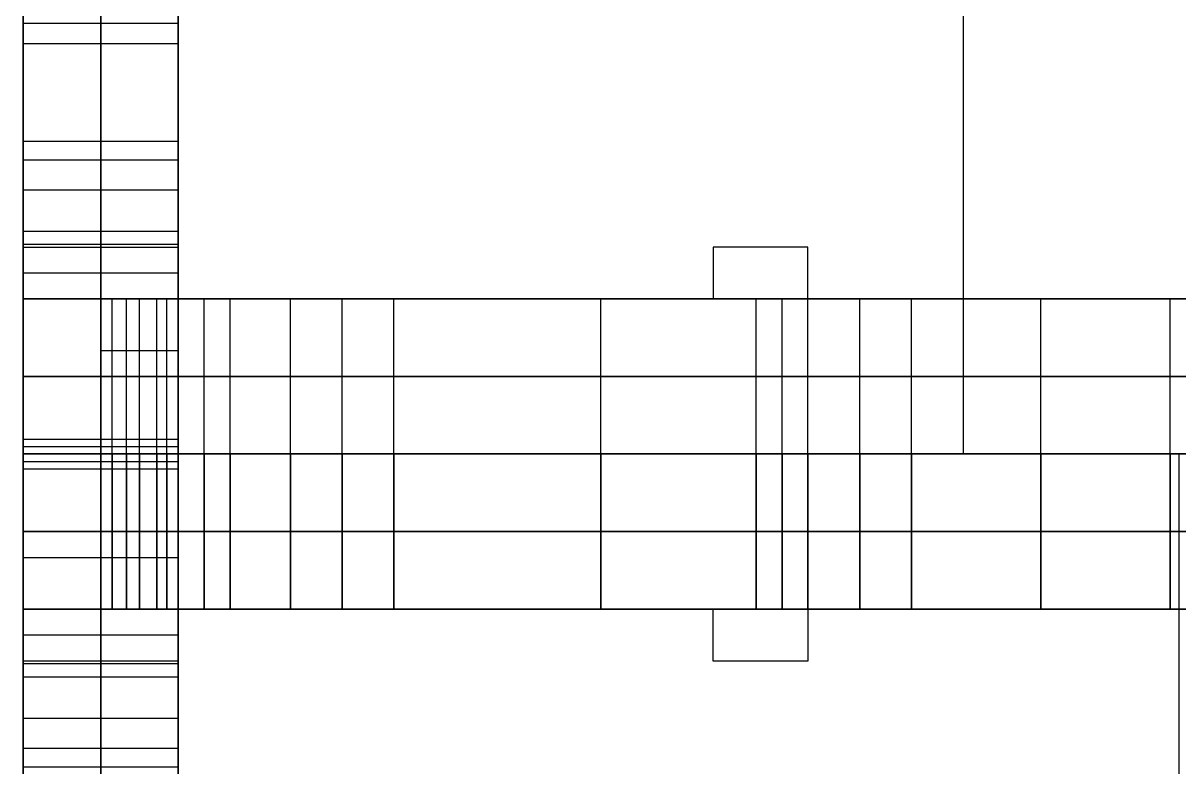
# Model space of a CAD drawing. Extents: x -2580 to -2312, y -43168 to -40231.
# Drawn here: x -2579.5 to -2445.5, y -42335.8 to -42249.5 of the extents above; entities that cross this region are included whole.
import ezdxf

# ---------------------------------------------------------------- set-up
doc = ezdxf.new("R2010")
doc.units = 0
doc.layers.add('ENDS', color=40, linetype='CONTINUOUS')

# ---------------------------------------------------------------- blocks, each defined once
blk = doc.blocks.new('SKYLARK200_END-XXXS-1')
at = {"layer": 'ENDS'}
for p, q in [((-159, -1468.13, 264), (-159, -2068.04, 264)), ((-159, -1468.13, 282), (-159, -2068.04, 282)), ((-250, -2050.08, 282), (-250, -1914.53, 282)), ((-250, -2050.08, 264), (-250, -1914.53, 264)), ((-250, -2050.08, 273), (-250, -1914.53, 273)), ((-268, -2066.31, 170), (-268, -2018.03, 186.9)), ((-268, -2018.03, 186.9), (-250, -2018.03, 186.9)), ((-268, -2018.03, 96.9), (-250, -2018.03, 96.9)), ((-268, -2018.03, 96.9), (-268, -2066.31, 113.8)), ((-259, -2066.31, 170), (-259, -2018.03, 186.9)), ((-259, -2018.03, 96.9), (-259, -2066.31, 113.8)), ((-250, -2066.31, 170), (-250, -2018.03, 186.9)), ((-250, -2018.03, 96.9), (-250, -2066.31, 113.8)), ((-268, -2020.4, 294), (-250, -2020.4, 294)), ((-268, -2020.4, -12), (-250, -2020.4, -12)), ((-268, -2031.72, 286), (-250, -2031.72, 286)), ((-268, -2031.72, -4), (-250, -2031.72, -4)), ((-268, -2033.91, 283.1), (-250, -2033.91, 283.1)), ((-268, -2033.91, -1.1), (-250, -2033.91, -1.1)), ((-268, -2037.37, 282), (-250, -2037.37, 282)), ((-268, -2037.37, 282), (-268, -2050.03, 282)), ((-268, -2050.03, 0), (-268, -2037.37, 0)), ((-268, -2037.37, 0), (-250, -2037.37, 0)), ((-259, -2037.37, 282), (-259, -2050.03, 282)), ((-259, -2050.03, 0), (-259, -2037.37, 0)), ((-250, -2037.37, 282), (-250, -2050.03, 282)), ((-250, -2050.03, 0), (-250, -2037.37, 0)), ((-268, -2042.17, 178.45), (-250, -2042.17, 178.45)), ((-268, -2042.17, 105.35), (-250, -2042.17, 105.35)), ((-268, -2043.7, 282), (-250, -2043.7, 282)), ((-268, -2043.7, 0), (-250, -2043.7, 0)), ((-268, -2050.03, 270), (-268, -2044.03, 270)), ((-268, -2044.03, 270), (-250, -2044.03, 270)), ((-268, -2044.03, 270), (-268, -2044.03, 258)), ((-268, -2044.03, 258), (-250, -2044.03, 258)), ((-268, -2044.03, 258), (-268, -2050.03, 258)), ((-268, -2044.03, 233), (-250, -2044.03, 233)), ((-268, -2044.03, 233), (-268, -2044.03, 221)), ((-268, -2044.03, 221), (-250, -2044.03, 221)), ((-268, -2044.03, 221), (-268, -2050.03, 221)), ((-268, -2050.03, 62.8), (-268, -2044.03, 62.8)), ((-268, -2044.03, 62.8), (-250, -2044.03, 62.8)), ((-268, -2044.03, 62.8), (-268, -2044.03, 50.8)), ((-268, -2044.03, 50.8), (-250, -2044.03, 50.8)), ((-268, -2044.03, 50.8), (-268, -2050.03, 50.8)), ((-268, -2044.03, 25.8), (-250, -2044.03, 25.8)), ((-268, -2044.03, 25.8), (-268, -2044.03, 13.8)), ((-268, -2044.03, 13.8), (-250, -2044.03, 13.8)), ((-268, -2044.03, 13.8), (-268, -2050.03, 13.8)), ((-268, -2050.03, 25.8), (-268, -2044.03, 25.8)), ((-268, -2050.03, 233), (-268, -2044.03, 233)), ((-268, -2044.03, 264), (-250, -2044.03, 264)), ((-268, -2044.03, 227), (-250, -2044.03, 227)), ((-268, -2044.03, 56.8), (-250, -2044.03, 56.8)), ((-268, -2044.03, 19.8), (-250, -2044.03, 19.8)), ((-259, -2050.03, 270), (-259, -2044.03, 270)), ((-259, -2044.03, 270), (-259, -2044.03, 258)), ((-259, -2044.03, 233), (-259, -2044.03, 221)), ((-259, -2044.03, 221), (-259, -2050.03, 221)), ((-259, -2050.03, 62.8), (-259, -2044.03, 62.8)), ((-259, -2044.03, 62.8), (-259, -2044.03, 50.8)), ((-259, -2044.03, 25.8), (-259, -2044.03, 13.8)), ((-259, -2044.03, 13.8), (-259, -2050.03, 13.8)), ((-259, -2044.03, 50.8), (-259, -2068.03, 50.8)), ((-259, -2068.03, 25.8), (-259, -2044.03, 25.8)), ((-259, -2044.03, 258), (-259, -2068.03, 258)), ((-259, -2050.03, 233), (-259, -2044.03, 233)), ((-250, -2050.03, 270), (-250, -2044.03, 270)), ((-250, -2044.03, 270), (-250, -2044.03, 258)), ((-250, -2044.03, 258), (-250, -2068.03, 258)), ((-250, -2068.03, 233), (-250, -2044.03, 233)), ((-250, -2044.03, 233), (-250, -2044.03, 221)), ((-250, -2044.03, 221), (-250, -2050.03, 221)), ((-250, -2050.03, 62.8), (-250, -2044.03, 62.8)), ((-250, -2044.03, 62.8), (-250, -2044.03, 50.8)), ((-250, -2044.03, 50.8), (-250, -2068.03, 50.8)), ((-250, -2068.03, 25.8), (-250, -2044.03, 25.8)), ((-250, -2044.03, 25.8), (-250, -2044.03, 13.8)), ((-250, -2044.03, 13.8), (-250, -2050.03, 13.8)), ((-177, -2044.03, 282), (-188, -2044.02, 282)), ((-188, -2044.02, 282), (-188, -2044.02, 264)), ((-177, -2044.03, 264), (-188, -2044.02, 264)), ((-188, -2044.02, 282), (-188, -2050.02, 282)), ((-188, -2044.02, 264), (-188, -2050.02, 264)), ((-177, -2044.03, 273), (-188, -2044.02, 273)), ((-188, -2044.02, 273), (-188, -2050.02, 273)), ((-182.5, -2044.03, 282), (-182.5, -2044.03, 264)), ((-177, -2068.03, 282), (-177, -2044.03, 282)), ((-177, -2044.03, 282), (-177, -2044.03, 264)), ((-177, -2068.03, 264), (-177, -2044.03, 264)), ((-177, -2068.03, 273), (-177, -2044.03, 273)), ((-268, -2047.03, 270), (-250, -2047.03, 270)), ((-268, -2047.03, 221), (-250, -2047.03, 221)), ((-268, -2047.03, 62.8), (-250, -2047.03, 62.8)), ((-268, -2047.03, 13.8), (-250, -2047.03, 13.8)), ((-188, -2047.02, 282), (-188, -2047.02, 264)), ((-268, -2050.03, 282), (-250, -2050.03, 282)), ((-268, -2050.03, 282), (-268, -2050.03, 270)), ((-268, -2050.03, 270), (-250, -2050.03, 270)), ((-268, -2050.03, 221), (-250, -2050.03, 221)), ((-268, -2050.03, 221), (-268, -2050.03, 220)), ((-268, -2050.03, 220), (-250, -2050.03, 220)), ((-268, -2050.03, 220), (-268, -2068.03, 220)), ((-268, -2068.03, 63.8), (-268, -2050.03, 63.8)), ((-268, -2050.03, 63.8), (-250, -2050.03, 63.8)), ((-268, -2050.03, 63.8), (-268, -2050.03, 62.8)), ((-268, -2050.03, 62.8), (-250, -2050.03, 62.8)), ((-268, -2050.03, 13.8), (-250, -2050.03, 13.8)), ((-268, -2050.03, 13.8), (-268, -2050.03, 0)), ((-268, -2050.03, 0), (-250, -2050.03, 0)), ((-259, -2050.03, 50.8), (-268, -2050.03, 50.8)), ((-268, -2050.03, 25.8), (-259, -2050.03, 25.8)), ((-268, -2050.03, 25.8), (-268, -2050.03, 50.8)), ((-268, -2050.03, 233), (-268, -2050.03, 258)), ((-268, -2050.03, 233), (-259, -2050.03, 233)), ((-259, -2050.03, 258), (-268, -2050.03, 258)), ((-268, -2050.03, 276), (-250, -2050.03, 276)), ((-268, -2050.03, 220.5), (-250, -2050.03, 220.5)), ((-268, -2050.03, 63.3), (-250, -2050.03, 63.3)), ((-268, -2050.03, 6.9), (-250, -2050.03, 6.9)), ((-268, -2050.03, 38.3), (-259, -2050.03, 38.3)), ((-268, -2050.03, 245.5), (-259, -2050.03, 245.5)), ((-268, -2050.03, 233), (-250, -2050.03, 233)), ((-268, -2068.03, 0), (-268, -2050.03, 0)), ((-237, -2050.03, 0), (-268, -2050.03, 0)), ((-268, -2068.03, 62.9), (-268, -2050.03, 62.9)), ((-268, -2050.03, 0), (-268, -2050.03, 62.9)), ((-268, -2050.03, 62.9), (-244, -2050.03, 62.9)), ((-268, -2068.03, 219.1), (-268, -2050.03, 219.1)), ((-244, -2050.03, 219.1), (-268, -2050.03, 219.1)), ((-268, -2068.03, 282), (-268, -2050.03, 282)), ((-268, -2050.03, 219.1), (-268, -2050.03, 282)), ((-268, -2050.03, 282), (-237, -2050.03, 282)), ((-268, -2068.03, 31.45), (-268, -2050.03, 31.45)), ((-268, -2068.03, 250.55), (-268, -2050.03, 250.55)), ((-263.5, -2050.03, 25.8), (-263.5, -2050.03, 50.8)), ((-263.5, -2050.03, 233), (-263.5, -2050.03, 258)), ((-259, -2050.03, 50.8), (-259, -2050.03, 25.8)), ((-259, -2068.03, 50.8), (-259, -2050.03, 50.8)), ((-259, -2050.03, 25.8), (-259, -2068.03, 25.8)), ((-259, -2050.03, 258), (-259, -2050.03, 233)), ((-259, -2068.03, 258), (-259, -2050.03, 258)), ((-259, -2050.03, 233), (-259, -2068.03, 233)), ((-259, -2050.03, 282), (-259, -2050.03, 270)), ((-259, -2050.03, 221), (-259, -2050.03, 220)), ((-259, -2050.03, 220), (-259, -2068.03, 220)), ((-259, -2068.03, 63.8), (-259, -2050.03, 63.8)), ((-259, -2050.03, 63.8), (-259, -2050.03, 62.8)), ((-259, -2050.03, 13.8), (-259, -2050.03, 0)), ((-259, -2050.03, 38.3), (-259, -2068.03, 38.3)), ((-259, -2050.03, 25.8), (-250, -2050.03, 25.8)), ((-259, -2050.03, 245.5), (-259, -2068.03, 245.5)), ((-259, -2050.03, 258), (-250, -2050.03, 258)), ((-259, -2068.03, 257.1), (-259, -2050.03, 257.1)), ((-259, -2068.03, 232.1), (-259, -2050.03, 232.1)), ((-259, -2050.03, 257.1), (-259, -2050.03, 232.1)), ((-259, -2068.03, 49.9), (-259, -2050.03, 49.9)), ((-259, -2068.03, 24.9), (-259, -2050.03, 24.9)), ((-259, -2050.03, 49.9), (-259, -2050.03, 24.9)), ((-259, -2068.03, 244.6), (-259, -2050.03, 244.6)), ((-259, -2068.03, 37.4), (-259, -2050.03, 37.4)), ((-257.68, -2068.03, 260.28), (-257.68, -2050.03, 260.28)), ((-257.68, -2068.03, 228.92), (-257.68, -2050.03, 228.92)), ((-257.68, -2068.03, 53.08), (-257.68, -2050.03, 53.08)), ((-257.68, -2068.03, 21.72), (-257.68, -2050.03, 21.72)), ((-256, -2068.03, 219.1), (-256, -2050.03, 219.1)), ((-254.5, -2068.03, 261.6), (-254.5, -2050.03, 261.6)), ((-254.5, -2068.03, 227.6), (-254.5, -2050.03, 227.6)), ((-254.5, -2068.03, 54.4), (-254.5, -2050.03, 54.4)), ((-254.5, -2068.03, 20.4), (-254.5, -2050.03, 20.4)), ((-252.5, -2068.03, 0), (-252.5, -2050.03, 0)), ((-252.5, -2068.03, 282), (-252.5, -2050.03, 282)), ((-251.32, -2068.03, 260.28), (-251.32, -2050.03, 260.28)), ((-251.32, -2068.03, 228.92), (-251.32, -2050.03, 228.92)), ((-251.32, -2068.03, 53.08), (-251.32, -2050.03, 53.08)), ((-251.32, -2068.03, 21.72), (-251.32, -2050.03, 21.72)), ((-188, -2050.02, 282), (-250, -2050.08, 282)), ((-188, -2050.02, 264), (-250, -2050.08, 264)), ((-188, -2050.02, 273), (-250, -2050.08, 273)), ((-250, -2050.03, 282), (-250, -2050.03, 270)), ((-250, -2050.03, 221), (-250, -2050.03, 220)), ((-250, -2050.03, 220), (-250, -2068.03, 220)), ((-250, -2068.03, 63.8), (-250, -2050.03, 63.8)), ((-250, -2050.03, 63.8), (-250, -2050.03, 62.8)), ((-250, -2050.03, 13.8), (-250, -2050.03, 0)), ((-250, -2068.03, 74.9), (-250, -2050.03, 74.9)), ((-244, -2050.03, 74.9), (-250, -2050.03, 74.9)), ((-250, -2068.03, 207.1), (-250, -2050.03, 207.1)), ((-250, -2050.03, 74.9), (-250, -2050.03, 207.1)), ((-250, -2050.03, 207.1), (-244, -2050.03, 207.1)), ((-250, -2068.03, 257.1), (-250, -2050.03, 257.1)), ((-250, -2068.03, 232.1), (-250, -2050.03, 232.1)), ((-250, -2050.03, 232.1), (-250, -2050.03, 257.1)), ((-250, -2068.03, 49.9), (-250, -2050.03, 49.9)), ((-250, -2050.03, 24.9), (-250, -2050.03, 49.9)), ((-250, -2068.03, 24.9), (-250, -2050.03, 24.9)), ((-250, -2068.03, 62.9), (-250, -2050.03, 62.9)), ((-250, -2068.03, 141), (-250, -2050.03, 141)), ((-250, -2068.03, 244.6), (-250, -2050.03, 244.6)), ((-250, -2068.03, 37.4), (-250, -2050.03, 37.4)), ((-250, -2050.03, 141), (-50, -2050.03, 141)), ((-250, -2050.08, 282), (-250, -2050.08, 264)), ((-247, -2068.03, 74.9), (-247, -2050.03, 74.9)), ((-247, -2068.03, 207.1), (-247, -2050.03, 207.1)), ((-244, -2068.03, 62.9), (-244, -2050.03, 62.9)), ((-244, -2068.03, 74.9), (-244, -2050.03, 74.9)), ((-244, -2050.03, 62.9), (-244, -2050.03, 74.9)), ((-244, -2068.03, 207.1), (-244, -2050.03, 207.1)), ((-244, -2068.03, 219.1), (-244, -2050.03, 219.1)), ((-244, -2050.03, 207.1), (-244, -2050.03, 219.1)), ((-244, -2068.03, 68.9), (-244, -2050.03, 68.9)), ((-244, -2068.03, 213.1), (-244, -2050.03, 213.1)), ((-237, -2068.03, 6), (-237, -2050.03, 6)), ((-225, -2050.03, 6), (-237, -2050.03, 6)), ((-237, -2068.03, 0), (-237, -2050.03, 0)), ((-237, -2050.03, 6), (-237, -2050.03, 0)), ((-237, -2068.03, 282), (-237, -2050.03, 282)), ((-237, -2068.03, 276), (-237, -2050.03, 276)), ((-237, -2050.03, 282), (-237, -2050.03, 276)), ((-237, -2050.03, 276), (-225, -2050.03, 276)), ((-237, -2068.03, 3), (-237, -2050.03, 3)), ((-237, -2068.03, 279), (-237, -2050.03, 279)), ((-231, -2068.03, 6), (-231, -2050.03, 6)), ((-231, -2068.03, 276), (-231, -2050.03, 276)), ((-225, -2068.03, -18), (-225, -2050.03, -18)), ((-177, -2050.03, -18), (-225, -2050.03, -18)), ((-225, -2068.03, 6), (-225, -2050.03, 6)), ((-225, -2050.03, -18), (-225, -2050.03, 6)), ((-225, -2068.03, 276), (-225, -2050.03, 276)), ((-225, -2068.03, 300), (-225, -2050.03, 300)), ((-225, -2050.03, 276), (-225, -2050.03, 300)), ((-225, -2050.03, 300), (-177, -2050.03, 300)), ((-225, -2068.03, 0), (-225, -2050.03, 0)), ((-225, -2068.03, 282), (-225, -2050.03, 282)), ((-219, -2050.05, 282), (-219, -2050.05, 264)), ((-201, -2068.03, -18), (-201, -2050.03, -18)), ((-201, -2068.03, 300), (-201, -2050.03, 300)), ((-188, -2050.02, 282), (-188, -2050.02, 264)), ((-183, -2068.03, 140), (-183, -2050.03, 140)), ((-117, -2050.03, 140), (-183, -2050.03, 140)), ((-183, -2068.03, 128), (-183, -2050.03, 128)), ((-183, -2050.03, 140), (-183, -2050.03, 128)), ((-183, -2050.03, 128), (-177, -2050.03, 128)), ((-183, -2068.03, 134), (-183, -2050.03, 134)), ((-180, -2068.03, 128), (-180, -2050.03, 128)), ((-177, -2068.03, 128), (-177, -2050.03, 128)), ((-177, -2068.03, -18), (-177, -2050.03, -18)), ((-177, -2050.03, 128), (-177, -2050.03, -18)), ((-177, -2068.03, 300), (-177, -2050.03, 300)), ((-177, -2068.03, 258), (-177, -2050.03, 258)), ((-177, -2050.03, 300), (-177, -2050.03, 258)), ((-177, -2050.03, 258), (-165, -2050.03, 258)), ((-177, -2068.03, 140), (-177, -2050.03, 140)), ((-177, -2068.03, 55), (-177, -2050.03, 55)), ((-177, -2068.03, 264), (-177, -2050.03, 264)), ((-171, -2068.03, 258), (-171, -2050.03, 258)), ((-165, -2068.03, 258), (-165, -2050.03, 258)), ((-165, -2068.03, 264), (-165, -2050.03, 264)), ((-165, -2050.03, 258), (-165, -2050.03, 264)), ((-165, -2050.03, 264), (-135, -2050.03, 264)), ((-165, -2068.03, 261), (-165, -2050.03, 261)), ((-150, -2068.03, 264), (-150, -2050.03, 264)), ((-135, -2068.03, 264), (-135, -2050.03, 264)), ((-135, -2068.03, 258), (-135, -2050.03, 258)), ((-135, -2050.03, 264), (-135, -2050.03, 258)), ((-135, -2050.03, 258), (-123, -2050.03, 258)), ((-135, -2068.03, 261), (-135, -2050.03, 261)), ((-259, -2056.03, 50.8), (-250, -2056.03, 50.8)), ((-177, -2056.03, 282), (-177, -2056.03, 264)), ((-268, -2059.03, 220), (-250, -2059.03, 220)), ((-268, -2059.03, 63.8), (-250, -2059.03, 63.8)), ((-237, -2059.03, 0), (-268, -2059.03, 0)), ((-268, -2059.03, 0), (-268, -2059.03, 62.9)), ((-268, -2059.03, 62.9), (-244, -2059.03, 62.9)), ((-244, -2059.03, 219.1), (-268, -2059.03, 219.1)), ((-268, -2059.03, 219.1), (-268, -2059.03, 282)), ((-268, -2059.03, 282), (-237, -2059.03, 282)), ((-259, -2059.03, 25.8), (-259, -2059.03, 50.8)), ((-259, -2059.03, 233), (-259, -2059.03, 258)), ((-259, -2059.03, 257.1), (-259, -2059.03, 232.1)), ((-259, -2059.03, 49.9), (-259, -2059.03, 24.9)), ((-244, -2059.03, 74.9), (-250, -2059.03, 74.9)), ((-250, -2059.03, 74.9), (-250, -2059.03, 207.1)), ((-250, -2059.03, 207.1), (-244, -2059.03, 207.1)), ((-250, -2059.03, 232.1), (-250, -2059.03, 257.1)), ((-250, -2059.03, 24.9), (-250, -2059.03, 49.9)), ((-244, -2059.03, 62.9), (-244, -2059.03, 74.9)), ((-244, -2059.03, 207.1), (-244, -2059.03, 219.1)), ((-225, -2059.03, 6), (-237, -2059.03, 6)), ((-237, -2059.03, 6), (-237, -2059.03, 0)), ((-237, -2059.03, 282), (-237, -2059.03, 276)), ((-237, -2059.03, 276), (-225, -2059.03, 276)), ((-177, -2059.03, -18), (-225, -2059.03, -18)), ((-225, -2059.03, -18), (-225, -2059.03, 6)), ((-225, -2059.03, 276), (-225, -2059.03, 300)), ((-225, -2059.03, 300), (-177, -2059.03, 300)), ((-117, -2059.03, 140), (-183, -2059.03, 140)), ((-183, -2059.03, 140), (-183, -2059.03, 128)), ((-183, -2059.03, 128), (-177, -2059.03, 128)), ((-177, -2059.03, 128), (-177, -2059.03, -18)), ((-177, -2059.03, 300), (-177, -2059.03, 258)), ((-177, -2059.03, 258), (-165, -2059.03, 258)), ((-165, -2059.03, 258), (-165, -2059.03, 264)), ((-165, -2059.03, 264), (-135, -2059.03, 264)), ((-135, -2059.03, 264), (-135, -2059.03, 258)), ((-135, -2059.03, 258), (-123, -2059.03, 258)), ((-268, -2066.31, 170), (-250, -2066.31, 170)), ((-268, -2066.31, 113.8), (-250, -2066.31, 113.8)), ((-268, -2067.16, 169.81), (-250, -2067.16, 169.81)), ((-268, -2067.16, 113.99), (-250, -2067.16, 113.99)), ((-268, -2086.03, 0), (-268, -2068.03, 0)), ((-237, -2068.03, 0), (-268, -2068.03, 0)), ((-268, -2086.03, 62.9), (-268, -2068.03, 62.9)), ((-268, -2068.03, 0), (-268, -2068.03, 62.9)), ((-268, -2068.03, 62.9), (-244, -2068.03, 62.9)), ((-268, -2086.03, 219.1), (-268, -2068.03, 219.1)), ((-244, -2068.03, 219.1), (-268, -2068.03, 219.1)), ((-268, -2086.03, 282), (-268, -2068.03, 282)), ((-268, -2068.03, 219.1), (-268, -2068.03, 282)), ((-268, -2068.03, 282), (-237, -2068.03, 282)), ((-268, -2086.03, 31.45), (-268, -2068.03, 31.45)), ((-268, -2086.03, 250.55), (-268, -2068.03, 250.55)), ((-268, -2068.03, 220), (-250, -2068.03, 220)), ((-268, -2068.03, 220), (-268, -2068.03, 169.75)), ((-268, -2068.03, 169.75), (-250, -2068.03, 169.75)), ((-268, -2068.03, 114.05), (-250, -2068.03, 114.05)), ((-268, -2068.03, 114.05), (-268, -2068.03, 63.8)), ((-268, -2068.03, 63.8), (-250, -2068.03, 63.8)), ((-268, -2068.03, 170), (-250, -2068.03, 170)), ((-268, -2068.03, 113.8), (-250, -2068.03, 113.8)), ((-237, -2068.03, 0), (-268, -2068.03, 0)), ((-268, -2068.03, 0), (-268, -2068.03, 62.9)), ((-268, -2068.03, 62.9), (-244, -2068.03, 62.9)), ((-244, -2068.03, 219.1), (-268, -2068.03, 219.1)), ((-268, -2068.03, 219.1), (-268, -2068.03, 282)), ((-268, -2068.03, 282), (-237, -2068.03, 282)), ((-268, -2068.03, 169.75), (-268, -2068.03, 220)), ((-268, -2068.03, 220), (-250, -2068.03, 220)), ((-268, -2068.03, 169.75), (-250, -2068.03, 169.75)), ((-268, -2068.03, 220), (-268, -2092.03, 220)), ((-268, -2092.03, 63.8), (-268, -2068.03, 63.8)), ((-268, -2068.03, 63.8), (-250, -2068.03, 63.8)), ((-268, -2068.03, 63.8), (-268, -2068.03, 114.05)), ((-268, -2068.03, 114.05), (-250, -2068.03, 114.05)), ((-268, -2068.03, 194.87), (-250, -2068.03, 194.87)), ((-268, -2068.03, 88.92), (-250, -2068.03, 88.92)), ((-237, -2068.03, 0), (-268, -2068.03, 0)), ((-268, -2068.03, 0), (-268, -2086.03, 0)), ((-268, -2068.03, 0), (-268, -2068.03, 62.9)), ((-268, -2068.03, 62.9), (-268, -2086.03, 62.9)), ((-268, -2068.03, 62.9), (-244, -2068.03, 62.9)), ((-244, -2068.03, 219.1), (-268, -2068.03, 219.1)), ((-268, -2068.03, 219.1), (-268, -2086.03, 219.1)), ((-268, -2068.03, 219.1), (-268, -2068.03, 282)), ((-268, -2068.03, 282), (-268, -2086.03, 282)), ((-268, -2068.03, 282), (-237, -2068.03, 282)), ((-268, -2068.03, 31.45), (-268, -2086.03, 31.45)), ((-268, -2068.03, 250.55), (-268, -2086.03, 250.55)), ((-268, -2068.9, 113.99), (-250, -2068.9, 113.99)), ((-268, -2068.9, 169.81), (-250, -2068.9, 169.81)), ((-259, -2086.03, 257.1), (-259, -2068.03, 257.1)), ((-259, -2086.03, 232.1), (-259, -2068.03, 232.1)), ((-259, -2068.03, 257.1), (-259, -2068.03, 232.1)), ((-259, -2086.03, 49.9), (-259, -2068.03, 49.9)), ((-259, -2086.03, 24.9), (-259, -2068.03, 24.9)), ((-259, -2068.03, 49.9), (-259, -2068.03, 24.9)), ((-259, -2086.03, 244.6), (-259, -2068.03, 244.6)), ((-259, -2086.03, 37.4), (-259, -2068.03, 37.4)), ((-259, -2068.03, 25.8), (-259, -2068.03, 50.8)), ((-259, -2068.03, 50.8), (-250, -2068.03, 50.8)), ((-259, -2068.03, 25.8), (-250, -2068.03, 25.8)), ((-259, -2068.03, 233), (-259, -2068.03, 258)), ((-259, -2068.03, 258), (-250, -2068.03, 258)), ((-259, -2068.03, 233), (-250, -2068.03, 233)), ((-259, -2068.03, 220), (-259, -2068.03, 169.75)), ((-259, -2068.03, 114.05), (-259, -2068.03, 63.8)), ((-259, -2068.03, 50.8), (-259, -2068.03, 25.8)), ((-259, -2068.03, 38.3), (-250, -2068.03, 38.3)), ((-259, -2068.03, 245.5), (-250, -2068.03, 245.5)), ((-259, -2068.03, 257.1), (-259, -2068.03, 232.1)), ((-259, -2068.03, 49.9), (-259, -2068.03, 24.9)), ((-259, -2068.03, 258), (-259, -2068.03, 233)), ((-259, -2068.03, 233), (-259, -2086.03, 233)), ((-259, -2086.03, 258), (-259, -2068.03, 258)), ((-259, -2068.03, 233), (-250, -2068.03, 233)), ((-259, -2068.03, 258), (-250, -2068.03, 258)), ((-259, -2068.03, 50.8), (-259, -2068.03, 25.8)), ((-259, -2068.03, 25.8), (-259, -2086.03, 25.8)), ((-259, -2086.03, 50.8), (-259, -2068.03, 50.8)), ((-259, -2068.03, 25.8), (-250, -2068.03, 25.8)), ((-259, -2068.03, 50.8), (-250, -2068.03, 50.8)), ((-259, -2068.03, 169.75), (-259, -2068.03, 220)), ((-259, -2068.03, 220), (-259, -2092.03, 220)), ((-259, -2068.03, 258), (-259, -2092.03, 258)), ((-259, -2068.03, 50.8), (-259, -2092.03, 50.8)), ((-259, -2092.03, 63.8), (-259, -2068.03, 63.8)), ((-259, -2068.03, 63.8), (-259, -2068.03, 114.05)), ((-259, -2068.03, 245.5), (-259, -2086.03, 245.5)), ((-259, -2092.03, 233), (-259, -2068.03, 233)), ((-259, -2068.03, 245.5), (-250, -2068.03, 245.5)), ((-259, -2068.03, 38.3), (-259, -2086.03, 38.3)), ((-259, -2092.03, 25.8), (-259, -2068.03, 25.8)), ((-259, -2068.03, 38.3), (-250, -2068.03, 38.3)), ((-259, -2068.03, 257.1), (-259, -2086.03, 257.1)), ((-259, -2068.03, 257.1), (-259, -2068.03, 232.1)), ((-259, -2068.03, 232.1), (-259, -2086.03, 232.1)), ((-259, -2068.03, 49.9), (-259, -2086.03, 49.9)), ((-259, -2068.03, 49.9), (-259, -2068.03, 24.9)), ((-259, -2068.03, 24.9), (-259, -2086.03, 24.9)), ((-259, -2068.03, 244.6), (-259, -2086.03, 244.6)), ((-259, -2068.03, 37.4), (-259, -2086.03, 37.4)), ((-257.68, -2086.03, 260.28), (-257.68, -2068.03, 260.28)), ((-257.68, -2086.03, 228.92), (-257.68, -2068.03, 228.92)), ((-257.68, -2086.03, 53.08), (-257.68, -2068.03, 53.08)), ((-257.68, -2086.03, 21.72), (-257.68, -2068.03, 21.72)), ((-257.68, -2068.03, 260.28), (-257.68, -2086.03, 260.28)), ((-257.68, -2068.03, 228.92), (-257.68, -2086.03, 228.92)), ((-257.68, -2068.03, 53.08), (-257.68, -2086.03, 53.08)), ((-257.68, -2068.03, 21.72), (-257.68, -2086.03, 21.72)), ((-256, -2086.03, 219.1), (-256, -2068.03, 219.1)), ((-256, -2068.03, 219.1), (-256, -2086.03, 219.1)), ((-254.5, -2086.03, 261.6), (-254.5, -2068.03, 261.6)), ((-254.5, -2086.03, 227.6), (-254.5, -2068.03, 227.6)), ((-254.5, -2086.03, 54.4), (-254.5, -2068.03, 54.4)), ((-254.5, -2086.03, 20.4), (-254.5, -2068.03, 20.4)), ((-254.5, -2068.03, 258), (-254.5, -2068.03, 233)), ((-254.5, -2068.03, 233), (-254.5, -2068.03, 258)), ((-254.5, -2068.03, 25.8), (-254.5, -2068.03, 50.8)), ((-254.5, -2068.03, 261.6), (-254.5, -2086.03, 261.6)), ((-254.5, -2068.03, 227.6), (-254.5, -2086.03, 227.6)), ((-254.5, -2068.03, 54.4), (-254.5, -2086.03, 54.4)), ((-254.5, -2068.03, 20.4), (-254.5, -2086.03, 20.4)), ((-252.5, -2086.03, 0), (-252.5, -2068.03, 0)), ((-252.5, -2086.03, 282), (-252.5, -2068.03, 282)), ((-252.5, -2068.03, 0), (-252.5, -2086.03, 0)), ((-252.5, -2068.03, 282), (-252.5, -2086.03, 282)), ((-251.32, -2086.03, 260.28), (-251.32, -2068.03, 260.28)), ((-251.32, -2086.03, 228.92), (-251.32, -2068.03, 228.92)), ((-251.32, -2086.03, 53.08), (-251.32, -2068.03, 53.08)), ((-251.32, -2086.03, 21.72), (-251.32, -2068.03, 21.72)), ((-251.32, -2068.03, 260.28), (-251.32, -2086.03, 260.28)), ((-251.32, -2068.03, 228.92), (-251.32, -2086.03, 228.92)), ((-251.32, -2068.03, 53.08), (-251.32, -2086.03, 53.08)), ((-251.32, -2068.03, 21.72), (-251.32, -2086.03, 21.72)), ((-250, -2086.03, 74.9), (-250, -2068.03, 74.9)), ((-244, -2068.03, 74.9), (-250, -2068.03, 74.9)), ((-250, -2086.03, 207.1), (-250, -2068.03, 207.1)), ((-250, -2068.03, 74.9), (-250, -2068.03, 207.1)), ((-250, -2068.03, 207.1), (-244, -2068.03, 207.1)), ((-250, -2086.03, 257.1), (-250, -2068.03, 257.1)), ((-250, -2086.03, 232.1), (-250, -2068.03, 232.1)), ((-250, -2068.03, 232.1), (-250, -2068.03, 257.1)), ((-250, -2086.03, 49.9), (-250, -2068.03, 49.9)), ((-250, -2068.03, 24.9), (-250, -2068.03, 49.9)), ((-250, -2086.03, 24.9), (-250, -2068.03, 24.9)), ((-250, -2086.03, 62.9), (-250, -2068.03, 62.9)), ((-250, -2086.03, 141), (-250, -2068.03, 141)), ((-250, -2086.03, 244.6), (-250, -2068.03, 244.6)), ((-250, -2086.03, 37.4), (-250, -2068.03, 37.4)), ((-250, -2068.03, 141), (-50, -2068.03, 141)), ((-250, -2068.03, 258), (-250, -2068.03, 233)), ((-250, -2068.03, 220), (-250, -2068.03, 169.75)), ((-250, -2068.03, 114.05), (-250, -2068.03, 63.8)), ((-250, -2068.03, 50.8), (-250, -2068.03, 25.8)), ((-244, -2068.03, 74.9), (-250, -2068.03, 74.9)), ((-250, -2068.03, 74.9), (-250, -2068.03, 207.1)), ((-250, -2068.03, 207.1), (-244, -2068.03, 207.1)), ((-250, -2068.03, 232.1), (-250, -2068.03, 257.1)), ((-250, -2068.03, 24.9), (-250, -2068.03, 49.9)), ((-250, -2068.03, 141), (-50, -2068.03, 141)), ((-250, -2068.03, 169.75), (-250, -2068.03, 220)), ((-250, -2068.03, 220), (-250, -2092.03, 220)), ((-250, -2092.03, 233), (-250, -2068.03, 233)), ((-250, -2068.03, 233), (-250, -2068.03, 258)), ((-250, -2068.03, 258), (-250, -2092.03, 258)), ((-250, -2092.03, 25.8), (-250, -2068.03, 25.8)), ((-250, -2068.03, 25.8), (-250, -2068.03, 50.8)), ((-250, -2068.03, 50.8), (-250, -2092.03, 50.8)), ((-250, -2092.03, 63.8), (-250, -2068.03, 63.8)), ((-250, -2068.03, 63.8), (-250, -2068.03, 114.05)), ((-244, -2068.03, 74.9), (-250, -2068.03, 74.9)), ((-250, -2068.03, 74.9), (-250, -2086.03, 74.9)), ((-250, -2068.03, 74.9), (-250, -2068.03, 207.1)), ((-250, -2068.03, 207.1), (-250, -2086.03, 207.1)), ((-250, -2068.03, 207.1), (-244, -2068.03, 207.1)), ((-250, -2068.03, 257.1), (-250, -2086.03, 257.1)), ((-250, -2068.03, 232.1), (-250, -2086.03, 232.1)), ((-250, -2068.03, 232.1), (-250, -2068.03, 257.1)), ((-250, -2068.03, 24.9), (-250, -2068.03, 49.9)), ((-250, -2068.03, 49.9), (-250, -2086.03, 49.9)), ((-250, -2068.03, 24.9), (-250, -2086.03, 24.9)), ((-250, -2068.03, 62.9), (-250, -2086.03, 62.9)), ((-250, -2068.03, 141), (-250, -2086.03, 141)), ((-250, -2068.03, 244.6), (-250, -2086.03, 244.6)), ((-250, -2068.03, 37.4), (-250, -2086.03, 37.4)), ((-250, -2068.03, 141), (-50, -2068.03, 141)), ((-247, -2086.03, 74.9), (-247, -2068.03, 74.9)), ((-247, -2086.03, 207.1), (-247, -2068.03, 207.1)), ((-247, -2068.03, 74.9), (-247, -2086.03, 74.9)), ((-247, -2068.03, 207.1), (-247, -2086.03, 207.1)), ((-244, -2086.03, 62.9), (-244, -2068.03, 62.9)), ((-244, -2086.03, 74.9), (-244, -2068.03, 74.9)), ((-244, -2068.03, 62.9), (-244, -2068.03, 74.9)), ((-244, -2086.03, 207.1), (-244, -2068.03, 207.1)), ((-244, -2086.03, 219.1), (-244, -2068.03, 219.1)), ((-244, -2068.03, 207.1), (-244, -2068.03, 219.1)), ((-244, -2086.03, 68.9), (-244, -2068.03, 68.9)), ((-244, -2086.03, 213.1), (-244, -2068.03, 213.1)), ((-244, -2068.03, 62.9), (-244, -2068.03, 74.9)), ((-244, -2068.03, 207.1), (-244, -2068.03, 219.1)), ((-244, -2068.03, 62.9), (-244, -2086.03, 62.9)), ((-244, -2068.03, 62.9), (-244, -2068.03, 74.9)), ((-244, -2068.03, 74.9), (-244, -2086.03, 74.9)), ((-244, -2068.03, 207.1), (-244, -2086.03, 207.1)), ((-244, -2068.03, 207.1), (-244, -2068.03, 219.1)), ((-244, -2068.03, 219.1), (-244, -2086.03, 219.1)), ((-244, -2068.03, 68.9), (-244, -2086.03, 68.9)), ((-244, -2068.03, 213.1), (-244, -2086.03, 213.1)), ((-237, -2086.03, 6), (-237, -2068.03, 6)), ((-225, -2068.03, 6), (-237, -2068.03, 6)), ((-237, -2086.03, 0), (-237, -2068.03, 0)), ((-237, -2068.03, 6), (-237, -2068.03, 0)), ((-237, -2086.03, 282), (-237, -2068.03, 282)), ((-237, -2086.03, 276), (-237, -2068.03, 276)), ((-237, -2068.03, 282), (-237, -2068.03, 276)), ((-237, -2068.03, 276), (-225, -2068.03, 276)), ((-237, -2086.03, 3), (-237, -2068.03, 3)), ((-237, -2086.03, 279), (-237, -2068.03, 279)), ((-225, -2068.03, 6), (-237, -2068.03, 6)), ((-237, -2068.03, 6), (-237, -2068.03, 0)), ((-237, -2068.03, 282), (-237, -2068.03, 276)), ((-237, -2068.03, 276), (-225, -2068.03, 276)), ((-225, -2068.03, 6), (-237, -2068.03, 6)), ((-237, -2068.03, 6), (-237, -2086.03, 6)), ((-237, -2068.03, 6), (-237, -2068.03, 0)), ((-237, -2068.03, 0), (-237, -2086.03, 0)), ((-237, -2068.03, 282), (-237, -2086.03, 282)), ((-237, -2068.03, 282), (-237, -2068.03, 276)), ((-237, -2068.03, 276), (-237, -2086.03, 276)), ((-237, -2068.03, 276), (-225, -2068.03, 276)), ((-237, -2068.03, 3), (-237, -2086.03, 3)), ((-237, -2068.03, 279), (-237, -2086.03, 279)), ((-231, -2086.03, 6), (-231, -2068.03, 6)), ((-231, -2086.03, 276), (-231, -2068.03, 276)), ((-231, -2068.03, 6), (-231, -2086.03, 6)), ((-231, -2068.03, 276), (-231, -2086.03, 276)), ((-225, -2086.03, -18), (-225, -2068.03, -18)), ((-177, -2068.03, -18), (-225, -2068.03, -18)), ((-225, -2086.03, 6), (-225, -2068.03, 6)), ((-225, -2068.03, -18), (-225, -2068.03, 6)), ((-225, -2086.03, 276), (-225, -2068.03, 276)), ((-225, -2086.03, 300), (-225, -2068.03, 300)), ((-225, -2068.03, 276), (-225, -2068.03, 300)), ((-225, -2068.03, 300), (-177, -2068.03, 300)), ((-225, -2086.03, 0), (-225, -2068.03, 0)), ((-225, -2086.03, 282), (-225, -2068.03, 282)), ((-177, -2068.03, -18), (-225, -2068.03, -18)), ((-225, -2068.03, -18), (-225, -2068.03, 6)), ((-225, -2068.03, 276), (-225, -2068.03, 300)), ((-225, -2068.03, 300), (-177, -2068.03, 300)), ((-177, -2068.03, -18), (-225, -2068.03, -18)), ((-225, -2068.03, -18), (-225, -2086.03, -18)), ((-225, -2068.03, -18), (-225, -2068.03, 6)), ((-225, -2068.03, 6), (-225, -2086.03, 6)), ((-225, -2068.03, 276), (-225, -2086.03, 276)), ((-225, -2068.03, 276), (-225, -2068.03, 300)), ((-225, -2068.03, 300), (-225, -2086.03, 300)), ((-225, -2068.03, 300), (-177, -2068.03, 300)), ((-225, -2068.03, 0), (-225, -2086.03, 0)), ((-225, -2068.03, 282), (-225, -2086.03, 282)), ((-201, -2086.03, -18), (-201, -2068.03, -18)), ((-201, -2086.03, 300), (-201, -2068.03, 300)), ((-201, -2068.03, -18), (-201, -2086.03, -18)), ((-201, -2068.03, 300), (-201, -2086.03, 300)), ((-183, -2086.03, 140), (-183, -2068.03, 140)), ((-117, -2068.03, 140), (-183, -2068.03, 140)), ((-183, -2086.03, 128), (-183, -2068.03, 128)), ((-183, -2068.03, 140), (-183, -2068.03, 128)), ((-183, -2068.03, 128), (-177, -2068.03, 128)), ((-183, -2086.03, 134), (-183, -2068.03, 134)), ((-117, -2068.03, 140), (-183, -2068.03, 140)), ((-183, -2068.03, 140), (-183, -2068.03, 128)), ((-183, -2068.03, 128), (-177, -2068.03, 128)), ((-117, -2068.03, 140), (-183, -2068.03, 140)), ((-183, -2068.03, 140), (-183, -2086.03, 140)), ((-183, -2068.03, 140), (-183, -2068.03, 128)), ((-183, -2068.03, 128), (-183, -2086.03, 128)), ((-183, -2068.03, 128), (-177, -2068.03, 128)), ((-183, -2068.03, 134), (-183, -2086.03, 134)), ((-180, -2086.03, 128), (-180, -2068.03, 128)), ((-180, -2068.03, 128), (-180, -2086.03, 128)), ((-123, -2068.01, 282), (-177, -2068.06, 282)), ((-123, -2068.01, 264), (-177, -2068.06, 264)), ((-123, -2068.01, 273), (-177, -2068.06, 273)), ((-177, -2086.03, 128), (-177, -2068.03, 128)), ((-177, -2086.03, -18), (-177, -2068.03, -18)), ((-177, -2068.03, 128), (-177, -2068.03, -18)), ((-177, -2086.03, 300), (-177, -2068.03, 300)), ((-177, -2086.03, 258), (-177, -2068.03, 258)), ((-177, -2068.03, 300), (-177, -2068.03, 258)), ((-177, -2068.03, 258), (-165, -2068.03, 258)), ((-177, -2086.03, 140), (-177, -2068.03, 140)), ((-177, -2086.03, 55), (-177, -2068.03, 55)), ((-177, -2086.03, 264), (-177, -2068.03, 264)), ((-123, -2068.07, 282), (-177, -2068.03, 282)), ((-177, -2068.03, 282), (-177, -2068.03, 264)), ((-123, -2068.07, 264), (-177, -2068.03, 264)), ((-123, -2068.07, 273), (-177, -2068.03, 273)), ((-177, -2068.03, 128), (-177, -2068.03, -18)), ((-177, -2068.03, 300), (-177, -2068.03, 258)), ((-177, -2068.03, 258), (-165, -2068.03, 258)), ((-177, -2068.03, 128), (-177, -2086.03, 128)), ((-177, -2068.03, 128), (-177, -2068.03, -18)), ((-177, -2068.03, -18), (-177, -2086.03, -18)), ((-177, -2068.03, 300), (-177, -2086.03, 300)), ((-177, -2068.03, 300), (-177, -2068.03, 258)), ((-177, -2068.03, 258), (-177, -2086.03, 258)), ((-177, -2068.03, 258), (-165, -2068.03, 258)), ((-177, -2068.03, 140), (-177, -2086.03, 140)), ((-177, -2068.03, 55), (-177, -2086.03, 55)), ((-177, -2068.03, 264), (-177, -2086.03, 264)), ((-177, -2068.06, 282), (-177, -2068.06, 264)), ((-177, -2068.06, 282), (-177, -2092.06, 282)), ((-177, -2068.06, 264), (-177, -2092.06, 264)), ((-177, -2068.06, 273), (-177, -2092.06, 273)), ((-171, -2086.03, 258), (-171, -2068.03, 258)), ((-171, -2068.03, 258), (-171, -2086.03, 258)), ((-165, -2086.03, 258), (-165, -2068.03, 258)), ((-165, -2086.03, 264), (-165, -2068.03, 264)), ((-165, -2068.03, 258), (-165, -2068.03, 264)), ((-165, -2068.03, 264), (-135, -2068.03, 264)), ((-165, -2086.03, 261), (-165, -2068.03, 261)), ((-165, -2068.03, 258), (-165, -2068.03, 264)), ((-165, -2068.03, 264), (-135, -2068.03, 264)), ((-165, -2068.03, 258), (-165, -2086.03, 258)), ((-165, -2068.03, 258), (-165, -2068.03, 264)), ((-165, -2068.03, 264), (-165, -2086.03, 264)), ((-165, -2068.03, 264), (-135, -2068.03, 264)), ((-165, -2068.03, 261), (-165, -2086.03, 261)), ((-150, -2086.03, 264), (-150, -2068.03, 264)), ((-150, -2068.03, 282), (-150, -2068.03, 264)), ((-150, -2068.03, 264), (-150, -2086.03, 264)), ((-150, -2068.05, 282), (-150, -2068.05, 264)), ((-135, -2086.03, 264), (-135, -2068.03, 264)), ((-135, -2086.03, 258), (-135, -2068.03, 258)), ((-135, -2068.03, 264), (-135, -2068.03, 258)), ((-135, -2068.03, 258), (-123, -2068.03, 258)), ((-135, -2086.03, 261), (-135, -2068.03, 261)), ((-135, -2068.03, 264), (-135, -2068.03, 258)), ((-135, -2068.03, 258), (-123, -2068.03, 258)), ((-135, -2068.03, 264), (-135, -2086.03, 264)), ((-135, -2068.03, 264), (-135, -2068.03, 258)), ((-135, -2068.03, 258), (-135, -2086.03, 258)), ((-135, -2068.03, 258), (-123, -2068.03, 258)), ((-135, -2068.03, 261), (-135, -2086.03, 261)), ((-134, -2068.02, 264), (-134, -2918.01, 264)), ((-134, -2068.02, 282), (-134, -2918.01, 282)), ((-134, -2068.03, 140), (-134, -2068.03, 258)), ((-268, -2069.74, 113.8), (-250, -2069.74, 113.8)), ((-268, -2069.74, 113.8), (-268, -2118.03, 96.9)), ((-268, -2118.03, 186.9), (-268, -2069.74, 170)), ((-268, -2069.74, 170), (-250, -2069.74, 170)), ((-259, -2069.74, 113.8), (-259, -2118.03, 96.9)), ((-259, -2118.03, 186.9), (-259, -2069.74, 170)), ((-250, -2069.74, 113.8), (-250, -2118.03, 96.9)), ((-250, -2118.03, 186.9), (-250, -2069.74, 170)), ((-237, -2077.03, 0), (-268, -2077.03, 0)), ((-268, -2077.03, 0), (-268, -2077.03, 62.9)), ((-268, -2077.03, 62.9), (-244, -2077.03, 62.9)), ((-244, -2077.03, 219.1), (-268, -2077.03, 219.1)), ((-268, -2077.03, 219.1), (-268, -2077.03, 282)), ((-268, -2077.03, 282), (-237, -2077.03, 282)), ((-237, -2077.03, 0), (-268, -2077.03, 0)), ((-268, -2077.03, 0), (-268, -2077.03, 62.9)), ((-268, -2077.03, 62.9), (-244, -2077.03, 62.9)), ((-244, -2077.03, 219.1), (-268, -2077.03, 219.1)), ((-268, -2077.03, 219.1), (-268, -2077.03, 282)), ((-268, -2077.03, 282), (-237, -2077.03, 282)), ((-259, -2077.03, 257.1), (-259, -2077.03, 232.1)), ((-259, -2077.03, 49.9), (-259, -2077.03, 24.9)), ((-259, -2077.03, 233), (-259, -2077.03, 258)), ((-259, -2077.03, 25.8), (-259, -2077.03, 50.8)), ((-259, -2077.03, 257.1), (-259, -2077.03, 232.1)), ((-259, -2077.03, 49.9), (-259, -2077.03, 24.9)), ((-244, -2077.03, 74.9), (-250, -2077.03, 74.9)), ((-250, -2077.03, 74.9), (-250, -2077.03, 207.1)), ((-250, -2077.03, 207.1), (-244, -2077.03, 207.1)), ((-250, -2077.03, 232.1), (-250, -2077.03, 257.1)), ((-250, -2077.03, 24.9), (-250, -2077.03, 49.9)), ((-244, -2077.03, 74.9), (-250, -2077.03, 74.9)), ((-250, -2077.03, 74.9), (-250, -2077.03, 207.1)), ((-250, -2077.03, 207.1), (-244, -2077.03, 207.1)), ((-250, -2077.03, 232.1), (-250, -2077.03, 257.1)), ((-250, -2077.03, 24.9), (-250, -2077.03, 49.9)), ((-244, -2077.03, 62.9), (-244, -2077.03, 74.9)), ((-244, -2077.03, 207.1), (-244, -2077.03, 219.1)), ((-244, -2077.03, 62.9), (-244, -2077.03, 74.9)), ((-244, -2077.03, 207.1), (-244, -2077.03, 219.1)), ((-225, -2077.03, 6), (-237, -2077.03, 6)), ((-237, -2077.03, 6), (-237, -2077.03, 0)), ((-237, -2077.03, 282), (-237, -2077.03, 276)), ((-237, -2077.03, 276), (-225, -2077.03, 276)), ((-225, -2077.03, 6), (-237, -2077.03, 6)), ((-237, -2077.03, 6), (-237, -2077.03, 0)), ((-237, -2077.03, 282), (-237, -2077.03, 276)), ((-237, -2077.03, 276), (-225, -2077.03, 276)), ((-177, -2077.03, -18), (-225, -2077.03, -18)), ((-225, -2077.03, -18), (-225, -2077.03, 6)), ((-225, -2077.03, 276), (-225, -2077.03, 300)), ((-225, -2077.03, 300), (-177, -2077.03, 300)), ((-177, -2077.03, -18), (-225, -2077.03, -18)), ((-225, -2077.03, -18), (-225, -2077.03, 6)), ((-225, -2077.03, 276), (-225, -2077.03, 300)), ((-225, -2077.03, 300), (-177, -2077.03, 300)), ((-117, -2077.03, 140), (-183, -2077.03, 140)), ((-183, -2077.03, 140), (-183, -2077.03, 128)), ((-183, -2077.03, 128), (-177, -2077.03, 128)), ((-117, -2077.03, 140), (-183, -2077.03, 140)), ((-183, -2077.03, 140), (-183, -2077.03, 128)), ((-183, -2077.03, 128), (-177, -2077.03, 128)), ((-177, -2077.03, 128), (-177, -2077.03, -18)), ((-177, -2077.03, 300), (-177, -2077.03, 258)), ((-177, -2077.03, 258), (-165, -2077.03, 258)), ((-177, -2077.03, 128), (-177, -2077.03, -18)), ((-177, -2077.03, 300), (-177, -2077.03, 258)), ((-177, -2077.03, 258), (-165, -2077.03, 258)), ((-165, -2077.03, 258), (-165, -2077.03, 264)), ((-165, -2077.03, 264), (-135, -2077.03, 264)), ((-165, -2077.03, 258), (-165, -2077.03, 264)), ((-165, -2077.03, 264), (-135, -2077.03, 264)), ((-135, -2077.03, 264), (-135, -2077.03, 258)), ((-135, -2077.03, 258), (-123, -2077.03, 258)), ((-135, -2077.03, 264), (-135, -2077.03, 258)), ((-135, -2077.03, 258), (-123, -2077.03, 258)), ((-268, -2080.03, 220), (-250, -2080.03, 220)), ((-268, -2080.03, 63.8), (-250, -2080.03, 63.8)), ((-259, -2080.03, 50.8), (-250, -2080.03, 50.8)), ((-259, -2080.03, 233), (-250, -2080.03, 233)), ((-177, -2080.06, 282), (-177, -2080.06, 264)), ((-237, -2086.03, 0), (-268, -2086.03, 0)), ((-268, -2086.03, 0), (-268, -2086.03, 62.9)), ((-268, -2086.03, 62.9), (-244, -2086.03, 62.9)), ((-244, -2086.03, 219.1), (-268, -2086.03, 219.1)), ((-268, -2086.03, 219.1), (-268, -2086.03, 282)), ((-268, -2086.03, 282), (-237, -2086.03, 282)), ((-268, -2092.03, 233), (-268, -2086.03, 233)), ((-268, -2092.03, 270), (-268, -2086.03, 270)), ((-268, -2086.03, 270), (-250, -2086.03, 270)), ((-268, -2086.03, 270), (-268, -2086.03, 282)), ((-268, -2086.03, 282), (-250, -2086.03, 282)), ((-268, -2086.03, 282), (-268, -2098.68, 282)), ((-268, -2098.68, 0), (-268, -2086.03, 0)), ((-268, -2086.03, 0), (-250, -2086.03, 0)), ((-268, -2086.03, 0), (-268, -2086.03, 13.8)), ((-268, -2086.03, 13.8), (-250, -2086.03, 13.8)), ((-268, -2086.03, 13.8), (-268, -2092.03, 13.8)), ((-268, -2092.03, 25.8), (-268, -2086.03, 25.8)), ((-259, -2086.03, 233), (-268, -2086.03, 233)), ((-259, -2086.03, 258), (-268, -2086.03, 258)), ((-268, -2086.03, 258), (-268, -2086.03, 233)), ((-268, -2086.03, 258), (-268, -2092.03, 258)), ((-259, -2086.03, 25.8), (-268, -2086.03, 25.8)), ((-259, -2086.03, 50.8), (-268, -2086.03, 50.8)), ((-268, -2086.03, 50.8), (-268, -2086.03, 25.8)), ((-268, -2086.03, 50.8), (-268, -2092.03, 50.8)), ((-268, -2086.03, 258), (-250, -2086.03, 258)), ((-268, -2086.03, 276), (-250, -2086.03, 276)), ((-268, -2086.03, 6.9), (-250, -2086.03, 6.9)), ((-268, -2086.03, 245.5), (-259, -2086.03, 245.5)), ((-268, -2086.03, 38.3), (-259, -2086.03, 38.3)), ((-237, -2086.03, 0), (-268, -2086.03, 0)), ((-268, -2086.03, 0), (-268, -2086.03, 62.9)), ((-268, -2086.03, 62.9), (-244, -2086.03, 62.9)), ((-244, -2086.03, 219.1), (-268, -2086.03, 219.1)), ((-268, -2086.03, 219.1), (-268, -2086.03, 282)), ((-268, -2086.03, 282), (-237, -2086.03, 282)), ((-263.5, -2086.03, 258), (-263.5, -2086.03, 233)), ((-263.5, -2086.03, 50.8), (-263.5, -2086.03, 25.8)), ((-259, -2086.03, 257.1), (-259, -2086.03, 232.1)), ((-259, -2086.03, 49.9), (-259, -2086.03, 24.9)), ((-259, -2086.03, 233), (-259, -2086.03, 258)), ((-259, -2086.03, 25.8), (-259, -2086.03, 50.8)), ((-259, -2092.03, 270), (-259, -2086.03, 270)), ((-259, -2086.03, 270), (-259, -2086.03, 282)), ((-259, -2086.03, 282), (-259, -2098.68, 282)), ((-259, -2098.68, 0), (-259, -2086.03, 0)), ((-259, -2086.03, 0), (-259, -2086.03, 13.8)), ((-259, -2086.03, 13.8), (-259, -2092.03, 13.8)), ((-259, -2086.03, 25.8), (-250, -2086.03, 25.8)), ((-259, -2086.03, 257.1), (-259, -2086.03, 232.1)), ((-259, -2086.03, 49.9), (-259, -2086.03, 24.9)), ((-188, -2086.06, 282), (-250, -2086, 282)), ((-250, -2086, 282), (-250, -2086, 264)), ((-188, -2086.06, 264), (-250, -2086, 264)), ((-250, -2086, 282), (-250, -2221.55, 282)), ((-250, -2086, 264), (-250, -2221.55, 264)), ((-188, -2086.06, 273), (-250, -2086, 273)), ((-250, -2086, 273), (-250, -2221.55, 273)), ((-244, -2086.03, 74.9), (-250, -2086.03, 74.9)), ((-250, -2086.03, 74.9), (-250, -2086.03, 207.1)), ((-250, -2086.03, 207.1), (-244, -2086.03, 207.1)), ((-250, -2086.03, 232.1), (-250, -2086.03, 257.1)), ((-250, -2086.03, 24.9), (-250, -2086.03, 49.9)), ((-250, -2086.03, 141), (-50, -2086.03, 141)), ((-250, -2092.03, 270), (-250, -2086.03, 270)), ((-250, -2086.03, 270), (-250, -2086.03, 282)), ((-250, -2086.03, 282), (-250, -2098.68, 282)), ((-250, -2098.68, 0), (-250, -2086.03, 0)), ((-250, -2086.03, 0), (-250, -2086.03, 13.8)), ((-250, -2086.03, 13.8), (-250, -2092.03, 13.8)), ((-244, -2086.03, 74.9), (-250, -2086.03, 74.9)), ((-250, -2086.03, 74.9), (-250, -2086.03, 207.1)), ((-250, -2086.03, 207.1), (-244, -2086.03, 207.1)), ((-250, -2086.03, 232.1), (-250, -2086.03, 257.1)), ((-250, -2086.03, 24.9), (-250, -2086.03, 49.9)), ((-250, -2086.03, 141), (-50, -2086.03, 141)), ((-244, -2086.03, 62.9), (-244, -2086.03, 74.9)), ((-244, -2086.03, 207.1), (-244, -2086.03, 219.1)), ((-244, -2086.03, 62.9), (-244, -2086.03, 74.9)), ((-244, -2086.03, 207.1), (-244, -2086.03, 219.1)), ((-225, -2086.03, 6), (-237, -2086.03, 6)), ((-237, -2086.03, 6), (-237, -2086.03, 0)), ((-237, -2086.03, 282), (-237, -2086.03, 276)), ((-237, -2086.03, 276), (-225, -2086.03, 276)), ((-225, -2086.03, 6), (-237, -2086.03, 6)), ((-237, -2086.03, 6), (-237, -2086.03, 0)), ((-237, -2086.03, 282), (-237, -2086.03, 276)), ((-237, -2086.03, 276), (-225, -2086.03, 276)), ((-177, -2086.03, -18), (-225, -2086.03, -18)), ((-225, -2086.03, -18), (-225, -2086.03, 6)), ((-225, -2086.03, 276), (-225, -2086.03, 300)), ((-225, -2086.03, 300), (-177, -2086.03, 300)), ((-177, -2086.03, -18), (-225, -2086.03, -18)), ((-225, -2086.03, -18), (-225, -2086.03, 6)), ((-225, -2086.03, 276), (-225, -2086.03, 300)), ((-225, -2086.03, 300), (-177, -2086.03, 300)), ((-219, -2086.03, 282), (-219, -2086.03, 264)), ((-188, -2092.06, 282), (-188, -2086.06, 282)), ((-188, -2086.06, 282), (-188, -2086.06, 264)), ((-188, -2092.06, 264), (-188, -2086.06, 264)), ((-188, -2092.06, 273), (-188, -2086.06, 273)), ((-117, -2086.03, 140), (-183, -2086.03, 140)), ((-183, -2086.03, 140), (-183, -2086.03, 128)), ((-183, -2086.03, 128), (-177, -2086.03, 128)), ((-117, -2086.03, 140), (-183, -2086.03, 140)), ((-183, -2086.03, 140), (-183, -2086.03, 128)), ((-183, -2086.03, 128), (-177, -2086.03, 128)), ((-177, -2086.03, 128), (-177, -2086.03, -18)), ((-177, -2086.03, 300), (-177, -2086.03, 258)), ((-177, -2086.03, 258), (-165, -2086.03, 258)), ((-177, -2086.03, 128), (-177, -2086.03, -18)), ((-177, -2086.03, 300), (-177, -2086.03, 258)), ((-177, -2086.03, 258), (-165, -2086.03, 258)), ((-165, -2086.03, 258), (-165, -2086.03, 264)), ((-165, -2086.03, 264), (-135, -2086.03, 264)), ((-165, -2086.03, 258), (-165, -2086.03, 264)), ((-165, -2086.03, 264), (-135, -2086.03, 264)), ((-135, -2086.03, 264), (-135, -2086.03, 258)), ((-135, -2086.03, 258), (-123, -2086.03, 258)), ((-135, -2086.03, 264), (-135, -2086.03, 258)), ((-135, -2086.03, 258), (-123, -2086.03, 258)), ((-134, -2086.03, 140), (-134, -2086.03, 258)), ((-268, -2089.03, 270), (-250, -2089.03, 270)), ((-268, -2089.03, 13.8), (-250, -2089.03, 13.8)), ((-188, -2089.06, 282), (-188, -2089.06, 264)), ((-268, -2092.03, 220), (-250, -2092.03, 220)), ((-268, -2092.03, 220), (-268, -2092.03, 233)), ((-268, -2092.03, 233), (-250, -2092.03, 233)), ((-268, -2092.03, 258), (-250, -2092.03, 258)), ((-268, -2092.03, 258), (-268, -2092.03, 270)), ((-268, -2092.03, 270), (-250, -2092.03, 270)), ((-268, -2092.03, 13.8), (-250, -2092.03, 13.8)), ((-268, -2092.03, 13.8), (-268, -2092.03, 25.8)), ((-268, -2092.03, 25.8), (-250, -2092.03, 25.8)), ((-268, -2092.03, 50.8), (-250, -2092.03, 50.8)), ((-268, -2092.03, 50.8), (-268, -2092.03, 63.8)), ((-268, -2092.03, 63.8), (-250, -2092.03, 63.8)), ((-268, -2092.03, 226.5), (-250, -2092.03, 226.5)), ((-268, -2092.03, 264), (-250, -2092.03, 264)), ((-268, -2092.03, 19.8), (-250, -2092.03, 19.8)), ((-268, -2092.03, 57.3), (-250, -2092.03, 57.3)), ((-268, -2092.36, 282), (-250, -2092.36, 282)), ((-268, -2092.36, 0), (-250, -2092.36, 0)), ((-259, -2092.03, 220), (-259, -2092.03, 233)), ((-259, -2092.03, 258), (-259, -2092.03, 270)), ((-259, -2092.03, 13.8), (-259, -2092.03, 25.8)), ((-259, -2092.03, 50.8), (-259, -2092.03, 63.8)), ((-250, -2092.03, 220), (-250, -2092.03, 233)), ((-250, -2092.03, 258), (-250, -2092.03, 270)), ((-250, -2092.03, 13.8), (-250, -2092.03, 25.8)), ((-250, -2092.03, 50.8), (-250, -2092.03, 63.8)), ((-177, -2092.06, 282), (-188, -2092.06, 282)), ((-188, -2092.06, 282), (-188, -2092.06, 264)), ((-177, -2092.06, 264), (-188, -2092.06, 264)), ((-177, -2092.06, 273), (-188, -2092.06, 273)), ((-182.5, -2092.06, 282), (-182.5, -2092.06, 264)), ((-177, -2092.06, 282), (-177, -2092.06, 264)), ((-268, -2093.89, 105.35), (-250, -2093.89, 105.35)), ((-268, -2093.89, 178.45), (-250, -2093.89, 178.45)), ((-268, -2098.68, 282), (-250, -2098.68, 282)), ((-268, -2098.68, 0), (-250, -2098.68, 0)), ((-268, -2102.15, 283.1), (-250, -2102.15, 283.1)), ((-268, -2102.15, -1.1), (-250, -2102.15, -1.1)), ((-268, -2104.34, 286), (-250, -2104.34, 286)), ((-268, -2104.34, -4), (-250, -2104.34, -4))]:
    blk.add_line(p, q, dxfattribs=at)
at = {"layer": 'ENDS', "extrusion": (1, 0, 0)}
for centre, radius, start, end in [((-2020.4, 282, -268), 12, 19.4712, 160.5288), ((-2020.4, 0, -268), 12, 199.4712, 340.5288), ((-2020.4, 282, -259), 12, 19.4712, 160.5288), ((-2020.4, 0, -259), 12, 199.4712, 340.5288), ((-2020.4, 282, -250), 12, 19.4712, 160.5288), ((-2020.4, 0, -250), 12, 199.4712, 340.5288), ((-2068.03, 175.75, -268), 6, 270, 286.6229), ((-2068.03, 108.05, -268), 6, 73.3771, 90), ((-2068.03, 175.75, -259), 6, 270, 286.6229), ((-2068.03, 108.05, -259), 6, 73.3771, 90), ((-2068.03, 175.75, -250), 6, 270, 286.6229), ((-2068.03, 108.05, -250), 6, 73.3771, 90), ((-2068.03, 108.05, -268), 6, 90, 106.6229), ((-2068.03, 175.75, -268), 6, 253.3771, 270), ((-2068.03, 108.05, -259), 6, 90, 106.6229), ((-2068.03, 175.75, -259), 6, 253.3771, 270), ((-2068.03, 108.05, -250), 6, 90, 106.6229), ((-2068.03, 175.75, -250), 6, 253.3771, 270), ((-2115.65, 282, -268), 12, 19.4712, 160.5288), ((-2115.65, 0, -268), 12, 199.4712, 340.5288), ((-2115.65, 282, -259), 12, 19.4712, 160.5288), ((-2115.65, 0, -259), 12, 199.4712, 340.5288), ((-2115.65, 282, -250), 12, 19.4712, 160.5288), ((-2115.65, 0, -250), 12, 199.4712, 340.5288)]:
    blk.add_arc(centre, radius, start, end, dxfattribs=at)
at = {"layer": 'ENDS', "extrusion": (-1, 0, 0)}
for centre, start, end in [((2018.03, 180.9, 268), 90, 180), ((2018.03, 102.9, 268), 180, 270), ((2018.03, 180.9, 259), 90, 180), ((2018.03, 102.9, 259), 180, 270), ((2018.03, 180.9, 250), 90, 180), ((2018.03, 102.9, 250), 180, 270), ((2037.37, 288, 268), 199.4712, 270), ((2037.37, -6, 268), 90, 160.5288), ((2037.37, 288, 259), 199.4712, 270), ((2037.37, -6, 259), 90, 160.5288), ((2037.37, 288, 250), 199.4712, 270), ((2037.37, -6, 250), 90, 160.5288), ((2098.68, 288, 268), 270, 340.5288), ((2098.68, -6, 268), 19.4712, 90), ((2098.68, 288, 259), 270, 340.5288), ((2098.68, -6, 259), 19.4712, 90), ((2098.68, 288, 250), 270, 340.5288), ((2098.68, -6, 250), 19.4712, 90)]:
    blk.add_arc(centre, 6, start, end, dxfattribs=at)
at = {"layer": 'ENDS', "extrusion": (0, -1, 0)}
for centre, start, end in [((-254.5, 257.1, 2050.03), 359.9999, 180), ((-254.5, 232.1, 2050.03), 179.9999, 0.0001), ((-254.5, 49.9, 2050.03), 359.9999, 180.0001), ((-254.5, 24.9, 2050.03), 180, 0.0001), ((-254.5, 257.1, 2059.03), 359.9999, 180), ((-254.5, 232.1, 2059.03), 179.9999, 0.0001), ((-254.5, 49.9, 2059.03), 359.9999, 180.0001), ((-254.5, 24.9, 2059.03), 180, 0.0001), ((-254.5, 257.1, 2068.03), 359.9999, 180), ((-254.5, 232.1, 2068.03), 179.9999, 0.0001), ((-254.5, 49.9, 2068.03), 359.9999, 180.0001), ((-254.5, 24.9, 2068.03), 180, 0.0001), ((-254.5, 257.1, 2068.03), 359.9999, 180), ((-254.5, 232.1, 2068.03), 179.9999, 0.0001), ((-254.5, 49.9, 2068.03), 359.9999, 180.0001), ((-254.5, 24.9, 2068.03), 180, 0.0001), ((-254.5, 257.1, 2068.03), 359.9999, 180), ((-254.5, 232.1, 2068.03), 179.9999, 0.0001), ((-254.5, 49.9, 2068.03), 359.9999, 180.0001), ((-254.5, 24.9, 2068.03), 180, 0.0001), ((-254.5, 257.1, 2077.03), 359.9999, 180), ((-254.5, 232.1, 2077.03), 179.9999, 0.0001), ((-254.5, 49.9, 2077.03), 359.9999, 180.0001), ((-254.5, 24.9, 2077.03), 180, 0.0001), ((-254.5, 257.1, 2077.03), 359.9999, 180), ((-254.5, 232.1, 2077.03), 179.9999, 0.0001), ((-254.5, 49.9, 2077.03), 359.9999, 180.0001), ((-254.5, 24.9, 2077.03), 180, 0.0001), ((-254.5, 257.1, 2086.03), 359.9999, 180), ((-254.5, 232.1, 2086.03), 179.9999, 0.0001), ((-254.5, 49.9, 2086.03), 359.9999, 180.0001), ((-254.5, 24.9, 2086.03), 180, 0.0001), ((-254.5, 257.1, 2086.03), 359.9999, 180), ((-254.5, 232.1, 2086.03), 179.9999, 0.0001), ((-254.5, 49.9, 2086.03), 359.9999, 180.0001), ((-254.5, 24.9, 2086.03), 180, 0.0001)]:
    blk.add_arc(centre, 4.5, start, end, dxfattribs=at)

msp = doc.modelspace()

# ---------------------------------------------------------------- block references
at = {"layer": 'ENDS'}
msp.add_blockref('SKYLARK200_END-XXXS-1', (-2311.51, -40231.5, 18), dxfattribs=at)

doc.saveas('drawing.dxf')
